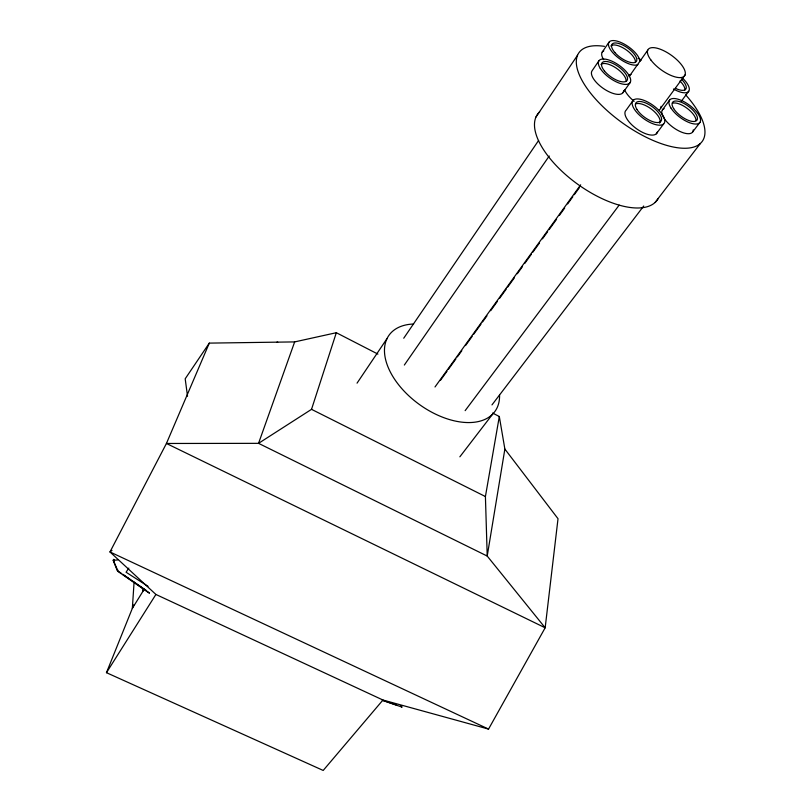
<?xml version="1.0" encoding="UTF-8"?>
<svg xmlns="http://www.w3.org/2000/svg" width="811" height="811" viewBox="0 0 811 811"><rect width="100%" height="100%" fill="white"/><g stroke="black" fill="none" stroke-linecap="round" stroke-linejoin="round"><path stroke-width="1.22" d="M134.068 582.298L132.345 608.351L142.898 591.371L143.05 588.887M492.571 413.042L499.312 416.509L504.868 449.071L487.218 556.062L545.164 627.785L488.546 729.089L382.954 700.025L155.905 594.453L109.982 551.946L166.427 443.475L209.299 343.114L294.657 341.907L336.322 332.713L377.916 354.103M504.868 449.071L558.019 518.716L545.164 627.785L166.427 443.475L258.547 443.343L487.218 556.062L485.414 496.545L499.312 416.509M117.93 571.4L149.234 593.125M294.657 341.907L258.547 443.343L311.525 409.342L336.322 332.713M142.898 591.371L143.831 589.05M382.954 700.025L323.194 770.45L106.464 672.684L133.744 604.874M118.122 571.441L113.722 561.283L114.351 560.289L117.859 559.874M113.185 560.34L113.783 559.397L113.185 560.34L117.26 570.579L121.386 573.407M117.615 569.697L117.494 570.386M276.956 342.151L277.747 342.141M106.464 672.684L155.905 594.453M128.827 568.105L126.07 572.231L148.058 586.323M357.043 383.157L387.06 338.522M536.03 116.966L577.523 55.26M209.299 343.114L185.192 378.798L187.523 396.244M114.331 560.32L113.733 561.293M403.736 338.228L538.595 140.496M602.208 52.127L608.96 42.253M599.035 60.622L592.162 70.669A18.937 7.958 35.2 0 0 604.905 89.494A18.937 7.958 35.2 0 0 623.679 90.538M404.344 365.041L549.24 156.006M629.022 76.721L647.746 50.181M623.03 92.596L630.066 82.671M633.381 100.077L626.224 110.063A19.231 8.211 36 0 0 636.98 129.061A19.231 8.211 36 0 0 657.386 131.919M435 386.979L580.676 184.817M440.353 380.481L447.013 371.245M448.493 369.187L455.894 358.928M457.374 356.881L461.814 350.717M465.514 345.587L472.174 336.352M473.654 334.294L481.055 324.035M482.535 321.977L486.975 315.824M490.675 310.694L497.336 301.449M499.556 298.377L506.216 289.132M507.696 287.084L514.356 277.849M517.317 273.743L522.497 266.555M524.717 263.474L531.377 254.238M532.857 252.191L539.518 242.945M542.478 238.839L547.658 231.662M549.138 229.604L556.539 219.345M559.499 215.239L564.679 208.052M567.639 203.946L572.819 196.759M574.3 194.711L579.48 187.523M660.762 108.066L685.092 74.876M662.435 109.86L669.582 100.128M656.322 133.795L663.651 123.911A19.332 8.14 36 0 0 646.103 101.243A19.332 8.14 36 0 0 635.611 110.985A19.332 8.14 36 0 0 663.651 123.911M681.26 101.345L688.732 91.268M465.139 410.66L619.158 205.122M692.675 131.94L699.984 122.319M491.973 404.902L643.711 206.014M459.857 456.816L492.601 414.168M655.126 202.446L700.38 143.486M111.989 550.405L109.982 551.946L488.546 729.089M382.305 700.167L396.549 705.053M382.478 700.4L401.617 706.969M311.525 409.342L485.414 496.545M130.835 579.885L122.633 574.259L149.508 592.993M132.72 581.173L146.223 590.428M682.761 78.353A18.379 7.36 36 0 1 688.559 91.491A18.379 7.36 36 0 1 673.465 88.997M693.273 129.892A18.724 7.786 36.4 0 1 673.059 127.347A18.724 7.786 36.4 0 1 664.138 108.613M672.491 103.261A15.105 6.204 36.4 0 1 686.846 108.116A15.105 6.204 36.4 0 1 696 120.433M635.986 103.808A15.51 6.549 36 0 1 652.551 110.022A15.51 6.549 36 0 1 659.576 123.13M634.121 101.334A22.11 9.195 35.8 0 1 624.582 89.818M661.056 106.342A22.11 9.195 35.8 0 1 659.272 109.951M637.933 64.657A18.541 7.481 35.2 0 1 612.264 52.117A18.541 7.481 35.2 0 1 618.54 41.564A18.541 7.481 35.2 0 1 639.909 61.332M631.019 74.45A18.45 7.552 35.2 0 1 628.555 74.967M603.719 59.72A18.45 7.552 35.2 0 1 603.8 50.86M681.362 79.093A14.76 5.91 36 0 1 685.903 88.997A14.76 5.91 36 0 1 675.583 88.379M679.963 81.009A14.75 5.92 36 0 1 684.798 90.163M601.032 64.454A15.267 6.346 35.2 0 1 616.178 68.094A15.267 6.346 35.2 0 1 626.062 81.384M610.835 46.014A14.882 6.022 35.2 0 1 625.159 49.136A14.882 6.022 35.2 0 1 635.439 62.052M685.67 94.887A75.95 31.649 35.8 0 1 683.531 148.251A75.95 31.649 35.8 0 1 589.932 92.322A75.95 31.649 35.8 0 1 604.459 46.359M638.125 58.291A75.95 31.649 35.8 0 1 641.379 60.044M658.187 198.482A73.619 33.464 35.7 0 1 576.885 183.641A73.619 33.464 35.7 0 1 539.66 111.857M499.546 395.028A65.235 38.543 35.7 0 1 452.781 420.473A65.235 38.543 35.7 0 1 388.003 366.947A65.235 38.543 35.7 0 1 413.6 324.015M402.236 706.969A7.248 2.2 -68.6 0 1 400.989 705.6M600.322 68.529A19.028 7.877 35.2 0 0 628.363 83.969A19.028 7.877 35.2 0 0 614.829 62.629A19.028 7.877 35.2 0 0 600.322 68.529M670.95 108.025A18.815 7.704 36.4 0 0 698.352 123.607A18.815 7.704 36.4 0 0 684.92 102.216A18.815 7.704 36.4 0 0 670.95 108.025M673.667 108.623A15.115 6.194 36.4 0 0 695.676 121.163A15.115 6.194 36.4 0 0 684.92 103.99A15.115 6.194 36.4 0 0 673.667 108.623M636.878 109.323A15.531 6.539 36 0 0 659.617 122.197A15.531 6.539 36 0 0 648.922 104.548A15.531 6.539 36 0 0 636.878 109.323M650.949 60.075A22.485 8.88 35.8 0 0 683.653 76.69A22.485 8.88 35.8 0 0 664.544 51.113A22.485 8.88 35.8 0 0 650.949 60.075M604.479 70.993A15.287 6.326 35.2 0 0 626.71 80.867A15.287 6.326 35.2 0 0 612.386 63.197A15.287 6.326 35.2 0 0 604.479 70.993M614.809 52.482A14.892 6.012 35.2 0 0 636.23 61.585A14.892 6.012 35.2 0 0 621.49 44.463A14.892 6.012 35.2 0 0 614.809 52.482"/></g></svg>
